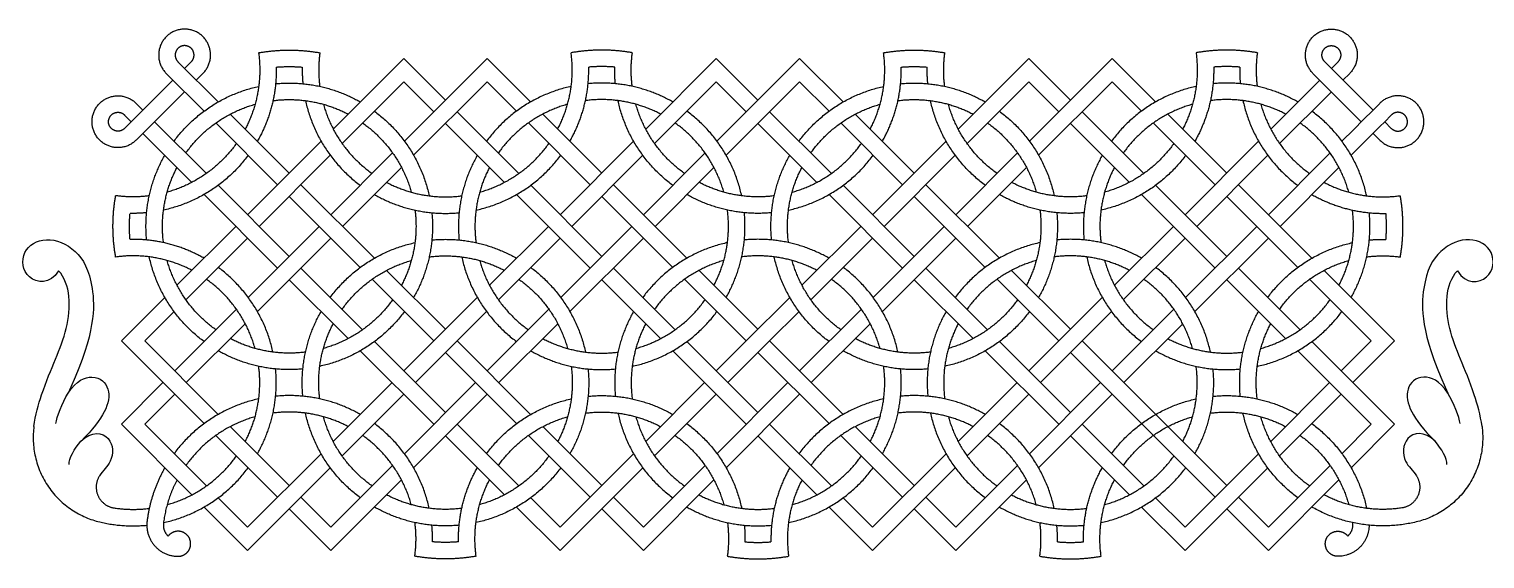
# Model space of a CAD drawing. Header units: millimetres. Extents: x -117 to 119, y -123 to 112.
# Drawn here: x -46 to 35.5, y -19.9 to 9.8 of the extents above; entities that cross this region are included whole.
import ezdxf

# ---------------------------------------------------------------- set-up
doc = ezdxf.new("R2010")
doc.units = ezdxf.units.MM
doc.header["$MEASUREMENT"] = 0
doc.layers.add('Layer 03', color=5, linetype='Continuous')

msp = doc.modelspace()

# ---------------------------------------------------------------- linework, layer by layer
at = {"layer": 'Layer 03'}
for p, q in [((-25.022, 8.184), (-28.977, 4.229)), ((-25.022, 8.184), (-22.688, 5.849)), ((-20.353, 8.184), (-24.988, 3.549)), ((-20.353, 8.184), (-17.916, 5.746)), ((-7.514, 8.184), (-11.469, 4.229)), ((-7.514, 8.184), (-5.18, 5.849)), ((-2.846, 8.184), (-7.48, 3.549)), ((-2.846, 8.184), (-0.408, 5.746)), ((9.994, 8.184), (6.039, 4.229)), ((9.994, 8.184), (12.328, 5.849)), ((14.662, 8.184), (10.028, 3.549)), ((14.662, 8.184), (17.1, 5.746)), ((-38.332, 7.347), (-36.215, 5.23)), ((-37.678, 8), (-35.424, 5.746)), ((-37.304, 7.627), (-36.931, 8)), ((28.625, 4.639), (25.917, 7.347)), ((29.279, 5.292), (26.571, 8)), ((27.318, 8), (26.945, 7.627)), ((27.972, 7.347), (27.598, 6.973)), ((-40.666, 4.265), (-37.958, 6.973)), ((-25.022, 6.876), (-28.48, 3.419)), ((-25.022, 6.876), (-23.341, 5.196)), ((-20.353, 6.876), (-24.472, 2.758)), ((-20.353, 6.876), (-18.707, 5.23)), ((-7.514, 6.876), (-10.972, 3.419)), ((-7.514, 6.876), (-5.834, 5.196)), ((-2.846, 6.876), (-6.964, 2.758)), ((-2.846, 6.876), (-1.199, 5.23)), ((9.994, 6.876), (6.536, 3.419)), ((9.994, 6.876), (11.674, 5.196)), ((14.662, 6.876), (10.544, 2.758)), ((14.662, 6.876), (16.309, 5.23)), ((26.291, 6.973), (23.547, 4.229)), ((26.945, 6.32), (24.044, 3.419)), ((-40.666, 5.012), (-40.293, 4.639)), ((-40.012, 5.666), (-39.639, 5.292)), ((-34.743, 5.065), (-31.442, 1.764)), ((-22.034, 5.196), (-18.577, 1.738)), ((-17.235, 5.065), (-13.934, 1.764)), ((-4.526, 5.196), (-1.069, 1.738)), ((0.273, 5.065), (3.574, 1.764)), ((12.982, 5.196), (16.439, 1.738)), ((17.781, 5.065), (21.082, 1.764)), ((29.279, 5.292), (28.737, 4.751)), ((29.653, 5.666), (29.279, 5.292)), ((30.306, 5.012), (29.933, 4.639)), ((-38.985, 4.639), (-36.085, 1.738)), ((-35.553, 4.568), (-32.095, 1.11)), ((-22.688, 4.542), (-19.387, 1.241)), ((-18.045, 4.568), (-14.588, 1.11)), ((-5.18, 4.542), (-1.879, 1.241)), ((-0.537, 4.568), (2.92, 1.11)), ((12.328, 4.542), (15.629, 1.241)), ((16.971, 4.568), (20.428, 1.11)), ((28.196, 4.209), (27.536, 3.549)), ((29.397, 4.104), (28.052, 2.758)), ((28.737, 4.751), (28.196, 4.209)), ((29.665, 4.371), (29.397, 4.104)), ((29.933, 4.639), (29.665, 4.371)), ((30.306, 4.265), (29.933, 4.639)), ((-39.639, 3.985), (-36.895, 1.241)), ((-29.658, 3.548), (-33.776, -0.57)), ((-12.15, 3.548), (-16.268, -0.57)), ((5.358, 3.548), (1.24, -0.57)), ((22.866, 3.548), (18.747, -0.57)), ((29.653, 3.612), (29.279, 3.985)), ((-29.142, 2.757), (-33.123, -1.224)), ((-25.65, 2.887), (-29.107, -0.57)), ((-11.634, 2.757), (-15.615, -1.224)), ((-8.142, 2.887), (-11.599, -0.57)), ((5.874, 2.757), (1.893, -1.224)), ((9.366, 2.887), (5.908, -0.57)), ((23.382, 2.757), (19.401, -1.224)), ((26.874, 2.887), (23.416, -0.57)), ((-25.153, 2.077), (-28.454, -1.224)), ((-7.645, 2.077), (-10.946, -1.224)), ((9.863, 2.077), (6.562, -1.224)), ((27.371, 2.077), (24.07, -1.224)), ((-35.423, 1.076), (-31.442, -2.905)), ((-30.788, 1.11), (-26.67, -3.008)), ((-17.915, 1.076), (-13.934, -2.905)), ((-13.28, 1.11), (-9.162, -3.008)), ((-0.407, 1.076), (3.574, -2.905)), ((4.228, 1.11), (8.346, -3.008)), ((17.101, 1.076), (21.082, -2.905)), ((21.736, 1.11), (25.854, -3.008)), ((-36.214, 0.56), (-32.095, -3.558)), ((-31.442, 0.457), (-27.461, -3.524)), ((-18.706, 0.56), (-14.588, -3.558)), ((-13.934, 0.457), (-9.953, -3.524)), ((-1.198, 0.56), (2.92, -3.558)), ((3.574, 0.457), (7.555, -3.524)), ((16.31, 0.56), (20.428, -3.558)), ((21.082, 0.457), (25.063, -3.524)), ((-34.43, -1.224), (-37.731, -4.525)), ((-29.761, -1.224), (-33.742, -5.205)), ((-16.922, -1.224), (-20.223, -4.525)), ((-12.253, -1.224), (-16.234, -5.205)), ((0.586, -1.224), (-2.715, -4.525)), ((5.255, -1.224), (1.274, -5.205)), ((18.094, -1.224), (14.793, -4.525)), ((22.763, -1.224), (18.782, -5.205)), ((-33.776, -1.878), (-37.234, -5.335)), ((-29.107, -1.878), (-33.226, -5.996)), ((-16.268, -1.878), (-19.726, -5.335)), ((-11.599, -1.878), (-15.718, -5.996)), ((1.24, -1.878), (-2.218, -5.335)), ((5.908, -1.878), (1.79, -5.996)), ((18.747, -1.878), (15.29, -5.335)), ((23.416, -1.878), (19.298, -5.996)), ((-30.788, -3.558), (-27.331, -7.016)), ((-25.989, -3.689), (-22.688, -6.99)), ((-13.28, -3.558), (-9.823, -7.016)), ((-8.481, -3.689), (-5.18, -6.99)), ((4.228, -3.558), (7.685, -7.016)), ((9.027, -3.689), (12.328, -6.99)), ((21.736, -3.558), (25.193, -7.016)), ((26.535, -3.689), (30.489, -7.643)), ((-31.442, -4.212), (-28.141, -7.513)), ((-26.799, -4.186), (-23.341, -7.643)), ((-13.934, -4.212), (-10.633, -7.513)), ((-9.291, -4.186), (-5.834, -7.643)), ((3.574, -4.212), (6.875, -7.513)), ((8.217, -4.186), (11.674, -7.643)), ((21.082, -4.212), (24.383, -7.513)), ((25.725, -4.186), (29.182, -7.643)), ((-38.412, -5.206), (-40.849, -7.643)), ((-20.904, -5.206), (-25.022, -9.324)), ((-3.396, -5.206), (-5.834, -7.643)), ((14.112, -5.206), (9.994, -9.324)), ((-37.896, -5.997), (-39.542, -7.643)), ((-34.404, -5.867), (-37.861, -9.324)), ((-20.388, -5.997), (-24.369, -9.978)), ((-16.896, -5.867), (-20.353, -9.324)), ((-2.88, -5.997), (-4.526, -7.643)), ((0.612, -5.867), (-2.846, -9.324)), ((14.628, -5.997), (10.647, -9.978)), ((18.12, -5.867), (14.662, -9.324)), ((-33.907, -6.677), (-37.208, -9.978)), ((-16.399, -6.677), (-19.7, -9.978)), ((1.109, -6.677), (-2.192, -9.978)), ((18.617, -6.677), (15.316, -9.978)), ((-40.849, -7.643), (-36.215, -12.278)), ((-39.542, -7.643), (-35.424, -11.762)), ((-26.669, -7.678), (-22.688, -11.659)), ((-22.034, -7.643), (-17.916, -11.762)), ((-9.161, -7.678), (-5.18, -11.659)), ((-5.834, -7.643), (-7.514, -9.324)), ((-4.526, -7.643), (-6.861, -9.978)), ((-4.526, -7.643), (-0.408, -11.762)), ((8.347, -7.678), (12.328, -11.659)), ((12.982, -7.643), (21.082, -15.744)), ((25.855, -7.678), (30.489, -12.312)), ((29.182, -7.643), (27.501, -9.324)), ((30.489, -7.643), (28.155, -9.978)), ((-27.46, -8.194), (-23.341, -12.312)), ((-22.688, -8.297), (-18.707, -12.278)), ((-9.952, -8.194), (-5.834, -12.312)), ((-5.18, -8.297), (-1.199, -12.278)), ((7.556, -8.194), (11.674, -12.312)), ((12.328, -8.297), (20.428, -16.397)), ((25.064, -8.194), (29.182, -12.312)), ((-43.674, -10.227), (-43.827, -10.568)), ((-38.515, -9.978), (-40.849, -12.312)), ((-25.676, -9.978), (-28.977, -13.279)), ((-21.007, -9.978), (-24.988, -13.959)), ((-8.168, -9.978), (-11.469, -13.279)), ((-3.499, -9.978), (-7.48, -13.959)), ((9.34, -9.978), (6.039, -13.279)), ((14.009, -9.978), (10.028, -13.959)), ((26.848, -9.978), (23.547, -13.279)), ((33.314, -10.227), (33.468, -10.568)), ((-37.861, -10.632), (-39.542, -12.312)), ((-25.022, -10.632), (-28.48, -14.089)), ((-20.353, -10.632), (-24.472, -14.75)), ((-7.514, -10.632), (-10.972, -14.089)), ((-2.846, -10.632), (-6.964, -14.75)), ((9.994, -10.632), (6.536, -14.089)), ((14.662, -10.632), (10.544, -14.75)), ((27.501, -10.632), (24.044, -14.089)), ((-40.849, -12.312), (-36.895, -16.267)), ((-39.542, -12.312), (-36.085, -15.77)), ((-35.553, -12.94), (-32.095, -16.397)), ((-34.743, -12.443), (-31.442, -15.744)), ((-22.688, -12.966), (-19.387, -16.267)), ((-22.034, -12.312), (-18.577, -15.77)), ((-18.045, -12.94), (-14.588, -16.397)), ((-17.235, -12.443), (-13.934, -15.744)), ((-5.18, -12.966), (-1.879, -16.267)), ((-4.526, -12.312), (-1.069, -15.77)), ((-0.537, -12.94), (2.92, -16.397)), ((0.273, -12.443), (3.574, -15.744)), ((12.328, -12.966), (15.629, -16.267)), ((12.982, -12.312), (16.439, -15.77)), ((29.182, -12.312), (27.536, -13.959)), ((30.489, -12.312), (28.052, -14.75)), ((-29.658, -13.96), (-33.776, -18.078)), ((-25.65, -14.621), (-29.107, -18.078)), ((-12.15, -13.96), (-16.268, -18.078)), ((-8.142, -14.621), (-11.599, -18.078)), ((5.358, -13.96), (1.24, -18.078)), ((9.366, -14.621), (5.908, -18.078)), ((22.866, -13.96), (18.747, -18.078)), ((26.874, -14.621), (23.416, -18.078)), ((-29.142, -14.751), (-33.776, -19.385)), ((-25.153, -15.431), (-29.107, -19.385)), ((-11.634, -14.751), (-16.268, -19.385)), ((-7.645, -15.431), (-11.599, -19.385)), ((5.874, -14.751), (1.24, -19.385)), ((9.863, -15.431), (5.908, -19.385)), ((23.382, -14.751), (18.747, -19.385)), ((27.371, -15.431), (23.416, -19.385)), ((-36.214, -16.948), (-33.776, -19.385)), ((-35.423, -16.432), (-33.776, -18.078)), ((-31.442, -17.051), (-29.107, -19.385)), ((-30.788, -16.397), (-29.107, -18.078)), ((-18.706, -16.948), (-16.268, -19.385)), ((-17.915, -16.432), (-16.268, -18.078)), ((-13.934, -17.051), (-11.599, -19.385)), ((-13.28, -16.397), (-11.599, -18.078)), ((-1.198, -16.948), (1.24, -19.385)), ((-0.407, -16.432), (1.24, -18.078)), ((3.574, -17.051), (5.908, -19.385)), ((4.228, -16.397), (5.908, -18.078)), ((16.31, -16.948), (18.747, -19.385)), ((17.101, -16.432), (18.747, -18.078)), ((21.082, -17.051), (23.416, -19.385)), ((21.736, -16.397), (23.416, -18.078))]:
    msp.add_line(p, q, dxfattribs=at)
for points in [[(-36.651, 6.973), (-36.277, 7.347)], [(-40.012, 3.612), (-37.304, 6.32)]]:
    msp.add_lwpolyline(points, dxfattribs=at)
for points, weights, knots in [([(-36.277, 7.347), (-35.591, 8.033), (-35.962, 8.93), (-36.334, 9.826), (-37.304, 9.826), (-38.275, 9.826), (-38.647, 8.93), (-39.018, 8.033), (-38.332, 7.347)], [1, 0.831469567075, 1, 0.831469567075, 1, 0.831469567075, 1, 0.831469567075, 1], [1.570796, 1.570796, 1.570796, 2.748893, 2.748893, 3.926991, 3.926991, 5.105088, 5.105088, 6.283185, 6.283185, 6.283185]), ([(25.917, 7.347), (25.231, 8.033), (25.603, 8.93), (25.974, 9.826), (26.945, 9.826), (27.915, 9.826), (28.287, 8.93), (28.658, 8.033), (27.972, 7.347)], [1, 0.831469612303, 1, 0.831469612303, 1, 0.831469612303, 1, 0.831469612303, 1], [1.570796, 1.570796, 1.570796, 2.748893, 2.748893, 3.92699, 3.92699, 5.105087, 5.105087, 6.283185, 6.283185, 6.283185]), ([(-36.931, 8), (-36.681, 8.25), (-36.816, 8.576), (-36.952, 8.902), (-37.304, 8.902), (-37.657, 8.902), (-37.792, 8.576), (-37.928, 8.25), (-37.678, 8)], [1, 0.831469263551, 1, 0.831469263551, 1, 0.831469263551, 1, 0.831469263551, 1], [1.570796, 1.570796, 1.570796, 2.748894, 2.748894, 3.926993, 3.926993, 5.105091, 5.105091, 6.28319, 6.28319, 6.28319]), ([(26.571, 8), (26.322, 8.25), (26.457, 8.576), (26.592, 8.902), (26.945, 8.902), (27.298, 8.902), (27.433, 8.576), (27.568, 8.25), (27.318, 8)], [1, 0.831469612303, 1, 0.831469612303, 1, 0.831469612303, 1, 0.831469612303, 1], [1.570796, 1.570796, 1.570796, 2.748893, 2.748893, 3.92699, 3.92699, 5.105088, 5.105088, 6.283185, 6.283185, 6.283185]), ([(-40.012, 3.612), (-40.699, 2.925), (-41.595, 3.297), (-42.492, 3.668), (-42.492, 4.639), (-42.492, 5.609), (-41.595, 5.981), (-40.699, 6.352), (-40.012, 5.666)], [1, 0.831469334955, 1, 0.831469334955, 1, 0.831469334955, 1, 0.831469334955, 1], [1.570796, 1.570796, 1.570796, 2.748894, 2.748894, 3.926992, 3.926992, 5.10509, 5.10509, 6.283189, 6.283189, 6.283189]), ([(29.653, 3.612), (30.339, 2.925), (31.236, 3.297), (32.132, 3.668), (32.132, 4.639), (32.132, 5.609), (31.236, 5.981), (30.339, 6.352), (29.653, 5.666)], [1, 0.831469334955, 1, 0.831469334955, 1, 0.831469334955, 1, 0.831469334955, 1], [1.570796, 1.570796, 1.570796, 2.748894, 2.748894, 3.926992, 3.926992, 5.10509, 5.10509, 6.283189, 6.283189, 6.283189]), ([(-40.666, 4.265), (-40.916, 4.016), (-41.242, 4.151), (-41.568, 4.286), (-41.568, 4.639), (-41.568, 4.992), (-41.242, 5.127), (-40.916, 5.262), (-40.666, 5.012)], [1, 0.831469188014, 1, 0.831469188014, 1, 0.831469188014, 1, 0.831469188014, 1], [1.570796, 1.570796, 1.570796, 2.748895, 2.748895, 3.926993, 3.926993, 5.105092, 5.105092, 6.283191, 6.283191, 6.283191]), ([(30.306, 4.265), (30.556, 4.016), (30.882, 4.151), (31.208, 4.286), (31.208, 4.639), (31.208, 4.992), (30.882, 5.127), (30.556, 5.262), (30.306, 5.012)], [1, 0.831469188014, 1, 0.831469188014, 1, 0.831469188014, 1, 0.831469188014, 1], [1.570796, 1.570796, 1.570796, 2.748895, 2.748895, 3.926993, 3.926993, 5.105092, 5.105092, 6.283191, 6.283191, 6.283191]), ([(-42.072, -15.199), (-42.417, -15.739), (-42.153, -16.322), (-41.888, -16.906), (-41.255, -17.001)], [1, 0.878684637161, 1, 0.878684637161, 1], [0, 0, 0, 2.221957, 2.221957, 4.443914, 4.443914, 4.443914]), ([(31.712, -15.199), (32.058, -15.739), (31.793, -16.322), (31.528, -16.906), (30.895, -17.001)], [1, 0.878685477836, 1, 0.878685477836, 1], [0, 0, 0, 2.221949, 2.221949, 4.443898, 4.443898, 4.443898]), ([(-39.408, -17.744), (-39.505, -18.527), (-38.982, -19.119), (-38.459, -19.71), (-37.67, -19.71)], [1, 0.911635749246, 1, 0.911635749246, 1], [0, 0, 0, 2.808056, 2.808056, 5.616111, 5.616111, 5.616111]), ([(-37.67, -19.71), (-37.28, -19.71), (-37.074, -19.38), (-36.867, -19.05), (-37.038, -18.699), (-37.208, -18.349), (-37.596, -18.308), (-37.983, -18.266), (-38.224, -18.573)], [1, 0.874708955333, 1, 0.874708955333, 1, 0.874708955333, 1, 0.874708955333, 1], [7.501726, 7.501726, 7.501726, 8.849066, 8.849066, 10.196406, 10.196406, 11.543745, 11.543745, 12.891085, 12.891085, 12.891085]), ([(27.31, -19.71), (26.921, -19.71), (26.714, -19.38), (26.507, -19.05), (26.678, -18.699), (26.848, -18.349), (27.236, -18.308), (27.623, -18.266), (27.864, -18.573)], [1, 0.874708955333, 1, 0.874708955333, 1, 0.874708955333, 1, 0.874708955333, 1], [7.501726, 7.501726, 7.501726, 8.849066, 8.849066, 10.196406, 10.196406, 11.543745, 11.543745, 12.891085, 12.891085, 12.891085])]:
    msp.add_rational_spline(points, weights, degree=2, knots=knots, dxfattribs=at)
for points, weights in [([(-33.16, 8.501), (-32.848, 6.245), (-33.907, 4.229)], [1, 0.952253584365, 1]), ([(-33.16, 8.501), (-31.442, 8.805), (-29.724, 8.501)], [1, 0.984752075462, 1]), ([(-29.724, 8.501), (-29.854, 7.561), (-29.732, 6.619)], [1, 0.991180680737, 1]), ([(-16.399, 4.229), (-15.341, 6.245), (-15.652, 8.501)], [1, 0.952253584365, 1]), ([(-12.216, 8.501), (-13.934, 8.805), (-15.652, 8.501)], [1, 0.984752075462, 1]), ([(-12.224, 6.619), (-12.346, 7.561), (-12.216, 8.501)], [1, 0.991180680737, 1]), ([(1.109, 4.229), (2.167, 6.245), (1.856, 8.501)], [1, 0.952253584365, 1]), ([(1.856, 8.501), (3.574, 8.805), (5.292, 8.501)], [1, 0.984752075462, 1]), ([(5.284, 6.619), (5.162, 7.561), (5.292, 8.501)], [1, 0.991180680737, 1]), ([(19.364, 8.501), (19.675, 6.245), (18.617, 4.229)], [1, 0.952253584365, 1]), ([(22.8, 8.501), (21.082, 8.805), (19.364, 8.501)], [1, 0.984752075462, 1]), ([(22.8, 8.501), (22.67, 7.561), (22.792, 6.619)], [1, 0.991180680737, 1]), ([(-32.17, 7.698), (-32.124, 5.477), (-33.226, 3.548)], [1, 0.963778987537, 1]), ([(-32.17, 7.698), (-31.442, 7.757), (-30.713, 7.698)], [1, 0.996681185691, 1]), ([(-30.713, 7.698), (-30.723, 7.231), (-30.678, 6.767)], [1, 0.998314573611, 1]), ([(-15.718, 3.548), (-14.616, 5.477), (-14.663, 7.698)], [1, 0.963778987537, 1]), ([(-13.205, 7.698), (-13.934, 7.757), (-14.663, 7.698)], [1, 0.996681185691, 1]), ([(-13.171, 6.767), (-13.215, 7.231), (-13.205, 7.698)], [1, 0.998314573611, 1]), ([(1.79, 3.548), (2.892, 5.477), (2.845, 7.698)], [1, 0.963778987537, 1]), ([(2.845, 7.698), (3.574, 7.757), (4.303, 7.698)], [1, 0.996681185691, 1]), ([(4.337, 6.767), (4.293, 7.231), (4.303, 7.698)], [1, 0.998314573611, 1]), ([(20.353, 7.698), (20.4, 5.477), (19.298, 3.548)], [1, 0.963778987537, 1]), ([(21.811, 7.698), (21.082, 7.757), (20.353, 7.698)], [1, 0.996681185691, 1]), ([(21.811, 7.698), (21.801, 7.231), (21.845, 6.767)], [1, 0.998314573611, 1]), ([(-37.896, 3.549), (-36.101, 5.976), (-33.152, 6.619)], [1, 0.93601471167, 1]), ([(-32.205, 6.767), (-29.671, 7.009), (-27.46, 5.746)], [1, 0.953202799266, 1]), ([(-15.644, 6.619), (-18.593, 5.976), (-20.388, 3.549)], [1, 0.936014711671, 1]), ([(-9.952, 5.746), (-12.163, 7.009), (-14.697, 6.767)], [1, 0.953202799266, 1]), ([(-2.88, 3.549), (-1.085, 5.976), (1.864, 6.619)], [1, 0.936014711671, 1]), ([(2.811, 6.767), (5.345, 7.009), (7.556, 5.746)], [1, 0.953202799265, 1]), ([(19.372, 6.619), (16.423, 5.976), (14.628, 3.549)], [1, 0.936014711671, 1]), ([(25.064, 5.746), (22.853, 7.009), (20.319, 6.767)], [1, 0.953202799266, 1]), ([(-32.353, 5.82), (-30.128, 6.108), (-28.141, 5.065)], [1, 0.953547371359, 1]), ([(-30.531, 5.82), (-29.888, 2.871), (-27.461, 1.076)], [1, 0.936014711671, 1]), ([(-10.633, 5.065), (-12.62, 6.108), (-14.845, 5.82)], [1, 0.953547371359, 1]), ([(-9.953, 1.076), (-12.38, 2.871), (-13.023, 5.82)], [1, 0.936014711671, 1]), ([(2.663, 5.82), (4.888, 6.108), (6.875, 5.065)], [1, 0.953547371359, 1]), ([(7.555, 1.076), (5.128, 2.871), (4.485, 5.82)], [1, 0.936014711671, 1]), ([(24.383, 5.065), (22.396, 6.108), (20.171, 5.82)], [1, 0.953547371359, 1]), ([(21.993, 5.82), (22.636, 2.871), (25.063, 1.076)], [1, 0.936014711671, 1]), ([(-37.234, 2.887), (-35.778, 4.938), (-33.356, 5.616)], [1, 0.942644916202, 1]), ([(-29.528, 5.616), (-28.85, 3.194), (-26.799, 1.738)], [1, 0.942644916202, 1]), ([(-26.669, 5.23), (-24.242, 3.435), (-23.599, 0.486)], [1, 0.936014711671, 1]), ([(-15.848, 5.616), (-18.27, 4.938), (-19.726, 2.887)], [1, 0.942644916202, 1]), ([(-9.291, 1.738), (-11.342, 3.194), (-12.02, 5.616)], [1, 0.942644916202, 1]), ([(-6.091, 0.486), (-6.734, 3.435), (-9.161, 5.23)], [1, 0.936014711671, 1]), ([(-2.218, 2.887), (-0.762, 4.938), (1.66, 5.616)], [1, 0.942644916202, 1]), ([(8.217, 1.738), (6.166, 3.194), (5.488, 5.616)], [1, 0.942644916202, 1]), ([(8.347, 5.23), (10.774, 3.435), (11.417, 0.486)], [1, 0.936014711671, 1]), ([(19.168, 5.616), (16.746, 4.938), (15.29, 2.887)], [1, 0.942644916202, 1]), ([(22.996, 5.616), (23.674, 3.194), (25.725, 1.738)], [1, 0.942644916202, 1]), ([(28.925, 0.486), (28.282, 3.435), (25.855, 5.23)], [1, 0.936014711671, 1]), ([(-27.331, 4.568), (-25.28, 3.112), (-24.602, 0.69)], [1, 0.942644916202, 1]), ([(-7.094, 0.69), (-7.772, 3.112), (-9.823, 4.568)], [1, 0.942644916202, 1]), ([(7.685, 4.568), (9.736, 3.112), (10.414, 0.69)], [1, 0.942644916202, 1]), ([(27.922, 0.69), (27.244, 3.112), (25.193, 4.568)], [1, 0.942644916202, 1]), ([(-34.404, 3.419), (-35.86, 1.368), (-38.282, 0.69)], [1, 0.942644916202, 1]), ([(-20.774, 0.69), (-18.352, 1.368), (-16.896, 3.419)], [1, 0.942644916202, 1]), ([(-3.266, 0.69), (-0.844, 1.368), (0.612, 3.419)], [1, 0.942644916202, 1]), ([(18.12, 3.419), (16.664, 1.368), (14.242, 0.69)], [1, 0.942644916202, 1]), ([(-39.432, -1.987), (-39.675, 0.547), (-38.412, 2.758)], [1, 0.953202799265, 1]), ([(-33.742, 2.757), (-35.537, 0.33), (-38.486, -0.313)], [1, 0.936014711671, 1]), ([(-20.904, 2.758), (-22.167, 0.547), (-21.925, -1.987)], [1, 0.953202799265, 1]), ([(-20.978, -0.313), (-18.029, 0.33), (-16.234, 2.757)], [1, 0.936014711671, 1]), ([(-4.417, -1.987), (-4.659, 0.547), (-3.396, 2.758)], [1, 0.953202799265, 1]), ([(-3.47, -0.313), (-0.521, 0.33), (1.274, 2.757)], [1, 0.936014711671, 1]), ([(14.112, 2.758), (12.849, 0.547), (13.091, -1.987)], [1, 0.953202799266, 1]), ([(18.782, 2.757), (16.987, 0.33), (14.038, -0.313)], [1, 0.936014711671, 1]), ([(-38.486, -2.135), (-38.774, 0.09), (-37.731, 2.077)], [1, 0.953547371359, 1]), ([(-20.223, 2.077), (-21.266, 0.09), (-20.978, -2.135)], [1, 0.953547371359, 1]), ([(-3.47, -2.135), (-3.758, 0.09), (-2.715, 2.077)], [1, 0.953547371359, 1]), ([(14.793, 2.077), (13.75, 0.09), (14.038, -2.135)], [1, 0.953547371359, 1]), ([(-25.989, 1.241), (-24.002, 0.198), (-21.777, 0.486)], [1, 0.953547371359, 1]), ([(-4.269, 0.486), (-6.494, 0.198), (-8.481, 1.241)], [1, 0.953547371359, 1]), ([(13.239, 0.486), (11.014, 0.198), (9.027, 1.241)], [1, 0.953547371359, 1]), ([(26.535, 1.241), (28.551, 0.183), (30.807, 0.494)], [1, 0.952253584365, 1]), ([(-41.167, -2.942), (-41.47, -1.224), (-41.167, 0.494)], [1, 0.984752075462, 1]), ([(-39.285, 0.486), (-40.226, 0.364), (-41.167, 0.494)], [1, 0.991180680737, 1]), ([(-26.67, 0.56), (-24.459, -0.703), (-21.925, -0.461)], [1, 0.953202799266, 1]), ([(-4.417, -0.461), (-6.951, -0.703), (-9.162, 0.56)], [1, 0.953202799265, 1]), ([(13.091, -0.461), (10.557, -0.703), (8.346, 0.56)], [1, 0.953202799266, 1]), ([(25.854, 0.56), (27.783, -0.542), (30.004, -0.495)], [1, 0.963778987537, 1]), ([(30.807, -2.942), (31.111, -1.224), (30.807, 0.494)], [1, 0.984752075462, 1]), ([(-40.363, -1.953), (-40.423, -1.224), (-40.363, -0.495)], [1, 0.996681185691, 1]), ([(-39.432, -0.461), (-39.897, -0.505), (-40.363, -0.495)], [1, 0.998314573611, 1]), ([(-24.398, -0.313), (-24.11, -2.538), (-25.153, -4.525)], [1, 0.953547371359, 1]), ([(-23.451, -0.461), (-23.209, -2.995), (-24.472, -5.206)], [1, 0.953202799266, 1]), ([(-7.645, -4.525), (-6.602, -2.538), (-6.89, -0.313)], [1, 0.953547371359, 1]), ([(-6.964, -5.206), (-5.701, -2.995), (-5.943, -0.461)], [1, 0.953202799265, 1]), ([(10.618, -0.313), (10.906, -2.538), (9.863, -4.525)], [1, 0.953547371359, 1]), ([(11.565, -0.461), (11.807, -2.995), (10.544, -5.206)], [1, 0.953202799266, 1]), ([(27.371, -4.525), (28.414, -2.538), (28.126, -0.313)], [1, 0.953547371359, 1]), ([(28.052, -5.206), (29.315, -2.995), (29.073, -0.461)], [1, 0.953202799265, 1]), ([(30.004, -1.953), (30.063, -1.224), (30.004, -0.495)], [1, 0.996681185691, 1]), ([(-36.214, -3.008), (-38.143, -1.906), (-40.363, -1.953)], [1, 0.963778987537, 1]), ([(-29.142, -5.205), (-27.347, -2.778), (-24.398, -2.135)], [1, 0.936014711671, 1]), ([(-23.451, -1.987), (-20.917, -1.745), (-18.706, -3.008)], [1, 0.953202799266, 1]), ([(-6.89, -2.135), (-9.839, -2.778), (-11.634, -5.205)], [1, 0.936014711671, 1]), ([(-1.198, -3.008), (-3.409, -1.745), (-5.943, -1.987)], [1, 0.953202799265, 1]), ([(10.618, -2.135), (7.669, -2.778), (5.874, -5.205)], [1, 0.936014711671, 1]), ([(16.31, -3.008), (14.099, -1.745), (11.565, -1.987)], [1, 0.953202799266, 1]), ([(23.382, -5.205), (25.177, -2.778), (28.126, -2.135)], [1, 0.936014711671, 1]), ([(29.073, -1.987), (29.537, -1.943), (30.004, -1.953)], [1, 0.998314573611, 1]), ([(-36.895, -3.689), (-38.911, -2.631), (-41.167, -2.942)], [1, 0.952253584365, 1]), ([(-36.215, -7.678), (-38.642, -5.883), (-39.285, -2.934)], [1, 0.936014711671, 1]), ([(-35.553, -7.016), (-37.604, -5.56), (-38.282, -3.138)], [1, 0.942644916202, 1]), ([(-28.48, -5.867), (-27.024, -3.816), (-24.602, -3.138)], [1, 0.942644916202, 1]), ([(-23.599, -2.934), (-21.374, -2.646), (-19.387, -3.689)], [1, 0.953547371359, 1]), ([(-21.777, -2.934), (-21.134, -5.883), (-18.707, -7.678)], [1, 0.936014711671, 1]), ([(-20.774, -3.138), (-20.096, -5.56), (-18.045, -7.016)], [1, 0.942644916202, 1]), ([(-7.094, -3.138), (-9.516, -3.816), (-10.972, -5.867)], [1, 0.942644916202, 1]), ([(-1.879, -3.689), (-3.866, -2.646), (-6.091, -2.934)], [1, 0.953547371359, 1]), ([(-1.199, -7.678), (-3.626, -5.883), (-4.269, -2.934)], [1, 0.936014711671, 1]), ([(-0.537, -7.016), (-2.588, -5.56), (-3.266, -3.138)], [1, 0.942644916202, 1]), ([(10.414, -3.138), (7.992, -3.816), (6.536, -5.867)], [1, 0.942644916202, 1]), ([(15.629, -3.689), (13.642, -2.646), (11.417, -2.934)], [1, 0.953547371359, 1]), ([(13.239, -2.934), (13.882, -5.883), (16.309, -7.678)], [1, 0.936014711671, 1]), ([(14.242, -3.138), (14.92, -5.56), (16.971, -7.016)], [1, 0.942644916202, 1]), ([(24.044, -5.867), (25.5, -3.816), (27.922, -3.138)], [1, 0.942644916202, 1]), ([(28.925, -2.934), (29.866, -2.812), (30.807, -2.942)], [1, 0.991180680737, 1]), ([(-32.353, -8.268), (-32.996, -5.319), (-35.423, -3.524)], [1, 0.936014711671, 1]), ([(-17.915, -3.524), (-15.488, -5.319), (-14.845, -8.268)], [1, 0.936014711671, 1]), ([(2.663, -8.268), (2.02, -5.319), (-0.407, -3.524)], [1, 0.936014711671, 1]), ([(20.171, -8.268), (19.528, -5.319), (17.101, -3.524)], [1, 0.936014711671, 1]), ([(-33.356, -8.064), (-34.034, -5.642), (-36.085, -4.186)], [1, 0.942644916202, 1]), ([(-18.577, -4.186), (-16.526, -5.642), (-15.848, -8.064)], [1, 0.942644916202, 1]), ([(1.66, -8.064), (0.982, -5.642), (-1.069, -4.186)], [1, 0.942644916202, 1]), ([(19.168, -8.064), (18.49, -5.642), (16.439, -4.186)], [1, 0.942644916202, 1]), ([(-25.65, -5.335), (-27.106, -7.386), (-29.528, -8.064)], [1, 0.942644916202, 1]), ([(-12.02, -8.064), (-9.598, -7.386), (-8.142, -5.335)], [1, 0.942644916202, 1]), ([(9.366, -5.335), (7.91, -7.386), (5.488, -8.064)], [1, 0.942644916202, 1]), ([(22.996, -8.064), (25.418, -7.386), (26.874, -5.335)], [1, 0.942644916202, 1]), ([(-30.678, -10.741), (-30.921, -8.207), (-29.658, -5.996)], [1, 0.953202799265, 1]), ([(-24.988, -5.997), (-26.783, -8.424), (-29.732, -9.067)], [1, 0.936014711671, 1]), ([(-12.15, -5.996), (-13.413, -8.207), (-13.171, -10.741)], [1, 0.953202799266, 1]), ([(-12.224, -9.067), (-9.275, -8.424), (-7.48, -5.997)], [1, 0.936014711671, 1]), ([(5.358, -5.996), (4.095, -8.207), (4.337, -10.741)], [1, 0.953202799265, 1]), ([(10.028, -5.997), (8.233, -8.424), (5.284, -9.067)], [1, 0.936014711671, 1]), ([(21.845, -10.741), (21.603, -8.207), (22.866, -5.996)], [1, 0.953202799266, 1]), ([(22.792, -9.067), (25.741, -8.424), (27.536, -5.997)], [1, 0.936014711671, 1]), ([(-29.732, -10.889), (-30.02, -8.664), (-28.977, -6.677)], [1, 0.953547371359, 1]), ([(-11.469, -6.677), (-12.512, -8.664), (-12.224, -10.889)], [1, 0.953547371359, 1]), ([(6.039, -6.677), (4.996, -8.664), (5.284, -10.889)], [1, 0.953547371359, 1]), ([(22.792, -10.889), (22.504, -8.664), (23.547, -6.677)], [1, 0.953547371359, 1]), ([(-30.531, -8.268), (-32.756, -8.556), (-34.743, -7.513)], [1, 0.953547371359, 1]), ([(-17.235, -7.513), (-15.248, -8.556), (-13.023, -8.268)], [1, 0.953547371359, 1]), ([(4.485, -8.268), (2.26, -8.556), (0.273, -7.513)], [1, 0.953547371359, 1]), ([(17.781, -7.513), (19.768, -8.556), (21.993, -8.268)], [1, 0.953547371359, 1]), ([(-30.678, -9.215), (-33.213, -9.457), (-35.424, -8.194)], [1, 0.953202799266, 1]), ([(-17.916, -8.194), (-15.705, -9.457), (-13.171, -9.215)], [1, 0.953202799266, 1]), ([(4.337, -9.215), (1.803, -9.457), (-0.408, -8.194)], [1, 0.953202799266, 1]), ([(17.1, -8.194), (19.311, -9.457), (21.845, -9.215)], [1, 0.953202799266, 1]), ([(-33.907, -13.279), (-32.864, -11.292), (-33.152, -9.067)], [1, 0.953547371359, 1]), ([(-33.226, -13.96), (-31.963, -11.749), (-32.205, -9.215)], [1, 0.953202799265, 1]), ([(-15.644, -9.067), (-15.356, -11.292), (-16.399, -13.279)], [1, 0.953547371359, 1]), ([(-14.697, -9.215), (-14.455, -11.749), (-15.718, -13.96)], [1, 0.953202799266, 1]), ([(1.109, -13.279), (2.152, -11.292), (1.864, -9.067)], [1, 0.953547371359, 1]), ([(1.79, -13.96), (3.053, -11.749), (2.811, -9.215)], [1, 0.953202799266, 1]), ([(18.617, -13.279), (19.66, -11.292), (19.372, -9.067)], [1, 0.953547371359, 1]), ([(19.298, -13.96), (20.561, -11.749), (20.319, -9.215)], [1, 0.953202799265, 1]), ([(-33.152, -10.889), (-36.101, -11.532), (-37.896, -13.959)], [1, 0.936014711671, 1]), ([(-27.46, -11.762), (-29.671, -10.499), (-32.205, -10.741)], [1, 0.953202799266, 1]), ([(-20.388, -13.959), (-18.593, -11.532), (-15.644, -10.889)], [1, 0.936014711671, 1]), ([(-14.697, -10.741), (-12.163, -10.499), (-9.952, -11.762)], [1, 0.953202799265, 1]), ([(1.864, -10.889), (-1.085, -11.532), (-2.88, -13.959)], [1, 0.936014711671, 1]), ([(7.556, -11.762), (5.345, -10.499), (2.811, -10.741)], [1, 0.953202799266, 1]), ([(14.628, -13.959), (16.423, -11.532), (19.372, -10.889)], [1, 0.936014711671, 1]), ([(20.319, -10.741), (22.853, -10.499), (25.064, -11.762)], [1, 0.953202799266, 1]), ([(-33.356, -11.892), (-35.778, -12.57), (-37.234, -14.621)], [1, 0.942644916202, 1]), ([(-28.141, -12.443), (-30.128, -11.4), (-32.353, -11.688)], [1, 0.953547371359, 1]), ([(-27.461, -16.432), (-29.888, -14.637), (-30.531, -11.688)], [1, 0.936014711671, 1]), ([(-26.799, -15.77), (-28.85, -14.314), (-29.528, -11.892)], [1, 0.942644916202, 1]), ([(-19.726, -14.621), (-18.27, -12.57), (-15.848, -11.892)], [1, 0.942644916202, 1]), ([(-14.845, -11.688), (-12.62, -11.4), (-10.633, -12.443)], [1, 0.953547371359, 1]), ([(-13.023, -11.688), (-12.38, -14.637), (-9.953, -16.432)], [1, 0.936014711671, 1]), ([(-12.02, -11.892), (-11.342, -14.314), (-9.291, -15.77)], [1, 0.942644916202, 1]), ([(1.66, -11.892), (-0.762, -12.57), (-2.218, -14.621)], [1, 0.942644916202, 1]), ([(6.875, -12.443), (4.888, -11.4), (2.663, -11.688)], [1, 0.953547371359, 1]), ([(4.485, -11.688), (5.128, -14.637), (7.555, -16.432)], [1, 0.936014711671, 1]), ([(5.488, -11.892), (6.166, -14.314), (8.217, -15.77)], [1, 0.942644916202, 1]), ([(15.29, -14.621), (16.746, -12.57), (19.168, -11.892)], [1, 0.942644916202, 1]), ([(20.171, -11.688), (22.396, -11.4), (24.383, -12.443)], [1, 0.953547371359, 1]), ([(25.063, -16.432), (22.636, -14.637), (21.993, -11.688)], [1, 0.936014711671, 1]), ([(25.725, -15.77), (23.674, -14.314), (22.996, -11.892)], [1, 0.942644916202, 1]), ([(-45.747, -12.435), (-46.312, -16.771), (-42.058, -17.786)], [1, 0.743084659747, 1]), ([(-24.602, -16.818), (-25.28, -14.396), (-27.331, -12.94)], [1, 0.942644916202, 1]), ([(-23.599, -17.022), (-24.242, -14.073), (-26.669, -12.278)], [1, 0.936014711671, 1]), ([(-9.823, -12.94), (-7.772, -14.396), (-7.094, -16.818)], [1, 0.942644916202, 1]), ([(-9.161, -12.278), (-6.734, -14.073), (-6.091, -17.022)], [1, 0.936014711671, 1]), ([(10.414, -16.818), (9.736, -14.396), (7.685, -12.94)], [1, 0.942644916202, 1]), ([(11.417, -17.022), (10.774, -14.073), (8.347, -12.278)], [1, 0.936014711671, 1]), ([(25.193, -12.94), (27.244, -14.396), (27.922, -16.818)], [1, 0.942644916202, 1]), ([(25.855, -12.278), (28.282, -14.073), (28.925, -17.022)], [1, 0.936014711671, 1]), ([(35.387, -12.435), (35.952, -16.771), (31.698, -17.786)], [1, 0.743084659747, 1]), ([(-38.282, -16.818), (-35.86, -16.14), (-34.404, -14.089)], [1, 0.942644916202, 1]), ([(-16.896, -14.089), (-18.352, -16.14), (-20.774, -16.818)], [1, 0.942644916202, 1]), ([(-3.266, -16.818), (-0.844, -16.14), (0.612, -14.089)], [1, 0.942644916202, 1]), ([(14.242, -16.818), (16.664, -16.14), (18.12, -14.089)], [1, 0.942644916202, 1]), ([(-38.412, -14.75), (-39.21, -16.147), (-39.408, -17.744)], [1, 0.980497574936, 1]), ([(-37.731, -15.431), (-38.331, -16.575), (-38.49, -17.858)], [1, 0.983848417894, 1]), ([(-38.486, -17.821), (-35.537, -17.178), (-33.742, -14.751)], [1, 0.936014711671, 1]), ([(-21.959, -18.9), (-22.006, -16.679), (-20.904, -14.75)], [1, 0.963778987537, 1]), ([(-20.97, -19.703), (-21.281, -17.447), (-20.223, -15.431)], [1, 0.952253584365, 1]), ([(-16.234, -14.751), (-18.029, -17.178), (-20.978, -17.821)], [1, 0.936014711671, 1]), ([(-3.396, -14.75), (-4.498, -16.679), (-4.451, -18.9)], [1, 0.963778987537, 1]), ([(-2.715, -15.431), (-3.773, -17.447), (-3.462, -19.703)], [1, 0.952253584365, 1]), ([(-3.47, -17.821), (-0.521, -17.178), (1.274, -14.751)], [1, 0.936014711671, 1]), ([(13.057, -18.9), (13.01, -16.679), (14.112, -14.75)], [1, 0.963778987537, 1]), ([(14.046, -19.703), (13.735, -17.447), (14.793, -15.431)], [1, 0.952253584365, 1]), ([(14.038, -17.821), (16.987, -17.178), (18.782, -14.751)], [1, 0.936014711671, 1]), ([(-21.777, -17.022), (-24.002, -17.31), (-25.989, -16.267)], [1, 0.953547371359, 1]), ([(-8.481, -16.267), (-6.494, -17.31), (-4.269, -17.022)], [1, 0.953547371359, 1]), ([(9.027, -16.267), (11.014, -17.31), (13.239, -17.022)], [1, 0.953547371359, 1]), ([(30.895, -17.001), (28.595, -17.348), (26.535, -16.267)], [1, 0.9503275885, 1]), ([(-41.255, -17.001), (-40.271, -17.149), (-39.285, -17.022)], [1, 0.990333546797, 1]), ([(-21.925, -17.969), (-24.459, -18.211), (-26.67, -16.948)], [1, 0.953202799266, 1]), ([(-9.162, -16.948), (-6.951, -18.211), (-4.417, -17.969)], [1, 0.953202799266, 1]), ([(8.346, -16.948), (10.557, -18.211), (13.091, -17.969)], [1, 0.953202799266, 1]), ([(31.698, -17.786), (28.61, -18.522), (25.854, -16.948)], [1, 0.929920863272, 1]), ([(-42.058, -17.786), (-40.755, -18.097), (-39.421, -17.967)], [1, 0.986351024602, 1]), ([(-38.49, -17.858), (-38.543, -18.285), (-38.224, -18.573)], [1, 0.886900357627, 1]), ([(-24.406, -19.703), (-24.276, -18.762), (-24.398, -17.821)], [1, 0.991180680737, 1]), ([(-6.89, -17.821), (-6.768, -18.762), (-6.898, -19.703)], [1, 0.991180680737, 1]), ([(10.61, -19.703), (10.74, -18.762), (10.618, -17.821)], [1, 0.991180680737, 1]), ([(28.131, -17.858), (28.184, -18.285), (27.864, -18.573)], [1, 0.886900357627, 1]), ([(28.126, -17.821), (28.128, -17.839), (28.131, -17.858)], [1, 0.999996568185, 1]), ([(-23.417, -18.9), (-23.407, -18.433), (-23.451, -17.969)], [1, 0.998314573611, 1]), ([(-5.943, -17.969), (-5.899, -18.433), (-5.909, -18.9)], [1, 0.998314573611, 1]), ([(11.599, -18.9), (11.609, -18.433), (11.565, -17.969)], [1, 0.998314573611, 1]), ([(29.061, -17.967), (29.053, -19.71), (27.31, -19.71)], [1, 0.708744194069, 1]), ([(-21.959, -18.9), (-22.688, -18.959), (-23.417, -18.9)], [1, 0.996681185691, 1]), ([(-5.909, -18.9), (-5.18, -18.959), (-4.451, -18.9)], [1, 0.996681185691, 1]), ([(11.599, -18.9), (12.328, -18.959), (13.057, -18.9)], [1, 0.996681185691, 1]), ([(-20.97, -19.703), (-22.688, -20.007), (-24.406, -19.703)], [1, 0.984752075462, 1]), ([(-6.898, -19.703), (-5.18, -20.007), (-3.462, -19.703)], [1, 0.984752075462, 1]), ([(10.61, -19.703), (12.328, -20.007), (14.046, -19.703)], [1, 0.984752075462, 1])]:
    msp.add_rational_spline(points, weights, degree=2, dxfattribs=at)
for points in [[(-44.368, -3.71), (-44.826, -4.517), (-46.352, -4.292), (-46.513, -2.544), (-45.111, -1.709), (-43.301, -2.447), (-42.326, -4.26), (-42.321, -7.222), (-43.674, -10.227)], [(34.008, -3.71), (34.466, -4.517), (35.993, -4.292), (36.153, -2.544), (34.751, -1.709), (32.941, -2.447), (31.966, -4.26), (31.961, -7.222), (33.314, -10.227)]]:
    msp.add_open_spline(points, degree=3, dxfattribs=at)
for points, knots in [([(-45.747, -12.435), (-45.663, -11.79), (-45.007, -9.498), (-43.641, -7.086), (-43.678, -4.447), (-44.368, -3.71)], [5.734473, 5.734473, 5.734473, 5.734473, 8.806423, 17.612846, 26.419269, 26.419269, 26.419269, 26.419269]), ([(35.387, -12.435), (35.303, -11.79), (34.648, -9.498), (33.281, -7.086), (33.318, -4.447), (34.008, -3.71)], [5.734473, 5.734473, 5.734473, 5.734473, 8.806423, 17.612846, 26.419269, 26.419269, 26.419269, 26.419269]), ([(-44.518, -12.269), (-44.477, -11.931), (-43.744, -9.991), (-42.269, -9.427), (-41.412, -10.284), (-41.65, -11.574), (-42.43, -12.585), (-43.115, -13.268)], [-1.663803, -1.663803, -1.663803, -1.663803, 0.730772, 3.94825, 7.896501, 11.844751, 15.793001, 15.793001, 15.793001, 15.793001]), ([(34.158, -12.269), (34.118, -11.931), (33.384, -9.991), (31.909, -9.427), (31.053, -10.284), (31.29, -11.574), (32.07, -12.585), (32.755, -13.268)], [-1.663803, -1.663803, -1.663803, -1.663803, 0.730772, 3.94825, 7.896501, 11.844751, 15.793001, 15.793001, 15.793001, 15.793001]), ([(-43.779, -14.559), (-43.817, -14.275), (-42.888, -12.569), (-41.278, -12.91), (-41.3, -14.447), (-41.882, -14.903), (-42.072, -15.199)], [-2.002505, -2.002505, -2.002505, -2.002505, 0, 3.357646, 6.715292, 9.546264, 9.546264, 9.546264, 9.546264]), ([(33.419, -14.559), (33.458, -14.275), (32.528, -12.569), (30.918, -12.91), (30.941, -14.447), (31.523, -14.903), (31.712, -15.199)], [-2.002505, -2.002505, -2.002505, -2.002505, 0, 3.357646, 6.715292, 9.546264, 9.546264, 9.546264, 9.546264])]:
    msp.add_open_spline(points, degree=3, knots=knots, dxfattribs=at)

doc.saveas('drawing.dxf')
